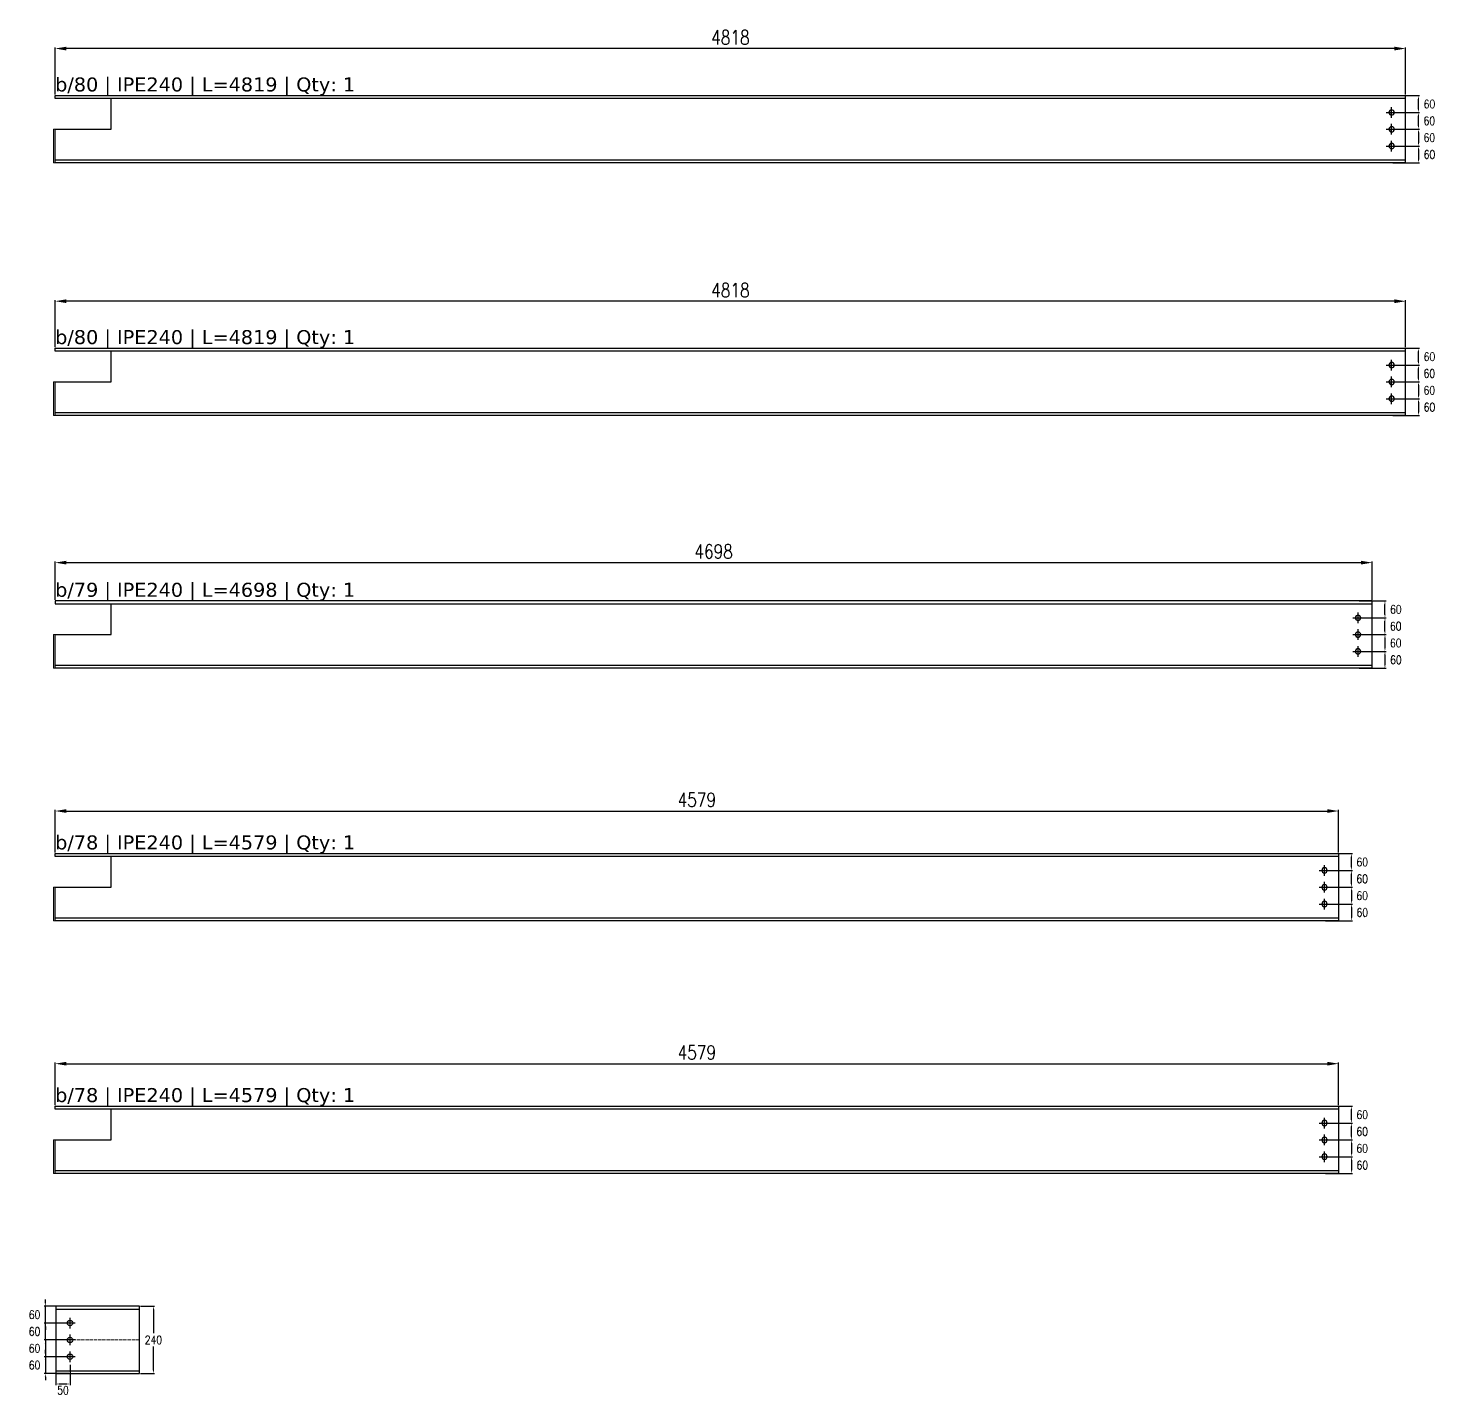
# Model space of a CAD drawing. Header units: millimetres. Extents: x -125 to 97215, y -53820 to 8573.
# Drawn here: x 12884 to 17906, y -793 to 4087 of the extents above; entities that cross this region are included whole.
import ezdxf
from ezdxf.enums import TextEntityAlignment as Align

# ---------------------------------------------------------------- set-up
doc = ezdxf.new("R2010")
doc.units = ezdxf.units.MM
doc.linetypes.add('ACAD_ISO02W100', pattern=[15, 12, -3])
doc.linetypes.add('DASHDOT', pattern=[25.4, 12.7, -6.35, 0, -6.35])
for name, color, linetype in [('COTAS', 8, 'Continuous'), ('EJE', 1, 'DASHDOT'), ('EJE PERNOS', 1, 'DASHDOT'), ('IPE240', 2, 'Continuous'), ('PERNOS', 3, 'Continuous'), ('TXT_GEN', 3, 'Continuous')]:
    doc.layers.add(name, color=color, linetype=linetype)
doc.layers.add('P-PLATINA', color=6, linetype='Continuous', lineweight=15)
doc.styles.add('CNI_COTAS', font='romans.shx', dxfattribs={"width": 0.8})
doc.styles.add('VERDNA', font='verdana.ttf', dxfattribs={"width": 0.8})
doc.dimstyles.new('1.3', dxfattribs={"dimscale": 0, "dimtxt": 30, "dimasz": 12, "dimexe": 4, "dimexo": 4, "dimgap": 9, "dimtad": 1, "dimdec": 0, "dimzin": 4, "dimdsep": 46, "dimtxsty": 'CNI_COTAS', "dimcen": 0, "dimclrd": 256, "dimclrt": 3, "dimadec": 0, "dimazin": 0, "dimtfac": 1, "dimtdec": 0, "dimtmove": 2, "dimatfit": 0, "dimfxl": 0.05, "dimtolj": 1, "dimtzin": 0, "dimarcsym": 0})
doc.dimstyles.new('1.4', dxfattribs={"dimscale": 0, "dimtxt": 50, "dimasz": 40, "dimexe": 4, "dimexo": 4, "dimgap": 15, "dimtad": 1, "dimdec": 0, "dimzin": 4, "dimdsep": 46, "dimtxsty": 'CNI_COTAS', "dimcen": -0.09, "dimclrd": 256, "dimclrt": 3, "dimadec": 0, "dimazin": 0, "dimtfac": 1, "dimtdec": 0, "dimtmove": 2, "dimatfit": 0, "dimfxl": 0.05, "dimtolj": 1, "dimtzin": 0, "dimarcsym": 0})

# ---------------------------------------------------------------- blocks, each defined once
blk = doc.blocks.new('*D2')
at = {"layer": 'COTAS', "color": 0, "lineweight": -2, "transparency": 16777216}
for p, q in [((12980.1, 244), (12980.1, 396)), ((17558.7, 244), (17558.7, 396))]:
    blk.add_line(p, q, dxfattribs=at)
at = {"layer": 'COTAS', "lineweight": -2, "transparency": 16777216}
blk.add_line((13020.1, 392), (17518.7, 392), dxfattribs=at)
at = {"layer": 'COTAS', "transparency": 16777216}
for points in [[(13020.1, 398.7), (13020.1, 385.3), (12980.1, 392)], [(17518.7, 398.7), (17518.7, 385.3), (17558.7, 392)]]:
    blk.add_solid(points, dxfattribs=at)
at = {"layer": 'Defpoints', "color": 0, "transparency": 16777216}
for p in [(17558.7, 392), (12980.1, 240), (17558.7, 240)]:
    blk.add_point(p, dxfattribs=at)
at = {"layer": 'COTAS', "color": 3, "transparency": 16777216, "insert": (15269.4, 432), "char_height": 50, "attachment_point": 5, "style": 'CNI_COTAS'}
blk.add_mtext('\\A1;4579', dxfattribs=at)
blk = doc.blocks.new('*D3')
at = {"layer": 'COTAS', "color": 0, "lineweight": -2, "transparency": 16777216}
for p, q in [((12980.1, 2948.7), (12980.1, 3116.7)), ((17798.3, 2948.7), (17798.3, 3116.7))]:
    blk.add_line(p, q, dxfattribs=at)
at = {"layer": 'COTAS', "lineweight": -2, "transparency": 16777216}
blk.add_line((17758.3, 3112.7), (13020.1, 3112.7), dxfattribs=at)
at = {"layer": 'COTAS', "transparency": 16777216}
for points in [[(13020.1, 3119.4), (13020.1, 3106.1), (12980.1, 3112.7)], [(17758.3, 3119.4), (17758.3, 3106.1), (17798.3, 3112.7)]]:
    blk.add_solid(points, dxfattribs=at)
at = {"layer": 'Defpoints', "color": 0, "transparency": 16777216}
for p in [(12980.1, 3112.7), (12980.1, 2944.7), (17798.3, 2944.7)]:
    blk.add_point(p, dxfattribs=at)
at = {"layer": 'COTAS', "color": 3, "transparency": 16777216, "insert": (15389.2, 3152.7), "char_height": 50, "attachment_point": 5, "style": 'CNI_COTAS'}
blk.add_mtext('\\A1;4818', dxfattribs=at)
blk = doc.blocks.new('D19')
at = {"layer": 'EJE PERNOS', "linetype": 'Continuous'}
for p, q in [((19, 0), (-19, 0)), ((0, -19), (0, 19))]:
    blk.add_line(p, q, dxfattribs=at)
at = {"layer": 'PERNOS'}
blk.add_circle((0, 0), 9.5, dxfattribs=at)
blk = doc.blocks.new('*D23')
at = {"layer": 'COTAS', "color": 0, "lineweight": -2, "transparency": 16777216}
for p, q in [((17512.7, 180), (17608.7, 180)), ((17512.7, 120), (17608.7, 120))]:
    blk.add_line(p, q, dxfattribs=at)
at = {"layer": 'COTAS', "lineweight": -2, "transparency": 16777216}
blk.add_line((17604.7, 132), (17604.7, 168), dxfattribs=at)
at = {"layer": 'COTAS', "transparency": 16777216}
for points in [[(17602.7, 168), (17606.7, 168), (17604.7, 180)], [(17602.7, 132), (17606.7, 132), (17604.7, 120)]]:
    blk.add_solid(points, dxfattribs=at)
at = {"layer": 'Defpoints', "color": 0, "transparency": 16777216}
for p in [(17508.7, 180), (17604.7, 180), (17508.7, 120)]:
    blk.add_point(p, dxfattribs=at)
at = {"layer": 'COTAS', "color": 3, "transparency": 16777216, "insert": (17643.2, 150), "char_height": 30, "attachment_point": 5, "rotation": 0.2, "style": 'CNI_COTAS'}
blk.add_mtext('\\A1;60', dxfattribs=at)
blk = doc.blocks.new('*D24')
at = {"layer": 'COTAS', "color": 0, "lineweight": -2, "transparency": 16777216}
for p, q in [((17512.7, 120), (17608.7, 120)), ((17512.7, 60), (17608.7, 60))]:
    blk.add_line(p, q, dxfattribs=at)
at = {"layer": 'COTAS', "lineweight": -2, "transparency": 16777216}
blk.add_line((17604.7, 108), (17604.7, 72), dxfattribs=at)
at = {"layer": 'COTAS', "transparency": 16777216}
for points in [[(17602.7, 108), (17606.7, 108), (17604.7, 120)], [(17602.7, 72), (17606.7, 72), (17604.7, 60)]]:
    blk.add_solid(points, dxfattribs=at)
at = {"layer": 'Defpoints', "color": 0, "transparency": 16777216}
for p in [(17508.7, 120), (17508.7, 60), (17604.7, 60)]:
    blk.add_point(p, dxfattribs=at)
at = {"layer": 'COTAS', "color": 3, "transparency": 16777216, "insert": (17643.2, 90), "char_height": 30, "attachment_point": 5, "rotation": 0.2, "style": 'CNI_COTAS'}
blk.add_mtext('\\A1;60', dxfattribs=at)
blk = doc.blocks.new('*D25')
at = {"layer": 'COTAS', "color": 0, "lineweight": -2, "transparency": 16777216}
for p, q in [((17512.7, 240), (17608.7, 240)), ((17512.7, 180), (17608.7, 180))]:
    blk.add_line(p, q, dxfattribs=at)
at = {"layer": 'COTAS', "lineweight": -2, "transparency": 16777216}
blk.add_line((17604.7, 192), (17604.7, 228), dxfattribs=at)
at = {"layer": 'COTAS', "transparency": 16777216}
for points in [[(17602.7, 228), (17606.7, 228), (17604.7, 240)], [(17602.7, 192), (17606.7, 192), (17604.7, 180)]]:
    blk.add_solid(points, dxfattribs=at)
at = {"layer": 'Defpoints', "color": 0, "transparency": 16777216}
for p in [(17508.7, 240), (17604.7, 240), (17508.7, 180)]:
    blk.add_point(p, dxfattribs=at)
at = {"layer": 'COTAS', "color": 3, "transparency": 16777216, "insert": (17643.5, 210), "char_height": 30, "attachment_point": 5, "rotation": 0.2, "style": 'CNI_COTAS'}
blk.add_mtext('\\A1;60', dxfattribs=at)
blk = doc.blocks.new('*D26')
at = {"layer": 'COTAS', "color": 0, "lineweight": -2, "transparency": 16777216}
for p, q in [((17512.7, 60), (17608.7, 60)), ((17512.7, 0), (17608.7, 0))]:
    blk.add_line(p, q, dxfattribs=at)
at = {"layer": 'COTAS', "lineweight": -2, "transparency": 16777216}
blk.add_line((17604.7, 48), (17604.7, 12), dxfattribs=at)
at = {"layer": 'COTAS', "transparency": 16777216}
for points in [[(17602.7, 48), (17606.7, 48), (17604.7, 60)], [(17602.7, 12), (17606.7, 12), (17604.7, 0)]]:
    blk.add_solid(points, dxfattribs=at)
at = {"layer": 'Defpoints', "color": 0, "transparency": 16777216}
for p in [(17508.7, 60), (17508.7, 0), (17604.7, 0)]:
    blk.add_point(p, dxfattribs=at)
at = {"layer": 'COTAS', "color": 3, "transparency": 16777216, "insert": (17643.7, 30), "char_height": 30, "attachment_point": 5, "rotation": 0.2, "style": 'CNI_COTAS'}
blk.add_mtext('\\A1;60', dxfattribs=at)
blk = doc.blocks.new('*D27')
at = {"layer": 'COTAS', "color": 0, "lineweight": -2, "transparency": 16777216}
for p, q in [((12980.1, 2047.1), (12980.1, 2183.9)), ((17678.5, 2047.1), (17678.5, 2183.9))]:
    blk.add_line(p, q, dxfattribs=at)
at = {"layer": 'COTAS', "lineweight": -2, "transparency": 16777216}
blk.add_line((13020.1, 2179.9), (17638.5, 2179.9), dxfattribs=at)
at = {"layer": 'COTAS', "transparency": 16777216}
for points in [[(13020.1, 2186.6), (13020.1, 2173.2), (12980.1, 2179.9)], [(17638.5, 2186.6), (17638.5, 2173.2), (17678.5, 2179.9)]]:
    blk.add_solid(points, dxfattribs=at)
at = {"layer": 'Defpoints', "color": 0, "transparency": 16777216}
for p in [(17678.5, 2179.9), (12980.1, 2043.1), (17678.5, 2043.1)]:
    blk.add_point(p, dxfattribs=at)
at = {"layer": 'COTAS', "color": 3, "transparency": 16777216, "insert": (15329.3, 2219.9), "char_height": 50, "attachment_point": 5, "style": 'CNI_COTAS'}
blk.add_mtext('\\A1;4698', dxfattribs=at)
blk = doc.blocks.new('*D29')
at = {"layer": 'COTAS', "color": 0, "lineweight": -2, "transparency": 16777216}
for p, q in [((17632.5, 1983.1), (17728.5, 1983.1)), ((17632.5, 1923.1), (17728.5, 1923.1))]:
    blk.add_line(p, q, dxfattribs=at)
at = {"layer": 'COTAS', "lineweight": -2, "transparency": 16777216}
blk.add_line((17724.5, 1935.1), (17724.5, 1971.1), dxfattribs=at)
at = {"layer": 'COTAS', "transparency": 16777216}
for points in [[(17722.5, 1971.1), (17726.5, 1971.1), (17724.5, 1983.1)], [(17722.5, 1935.1), (17726.5, 1935.1), (17724.5, 1923.1)]]:
    blk.add_solid(points, dxfattribs=at)
at = {"layer": 'Defpoints', "color": 0, "transparency": 16777216}
for p in [(17628.5, 1983.1), (17724.5, 1983.1), (17628.5, 1923.1)]:
    blk.add_point(p, dxfattribs=at)
at = {"layer": 'COTAS', "color": 3, "transparency": 16777216, "insert": (17763, 1953.1), "char_height": 30, "attachment_point": 5, "rotation": 0.2, "style": 'CNI_COTAS'}
blk.add_mtext('\\A1;60', dxfattribs=at)
blk = doc.blocks.new('*D30')
at = {"layer": 'COTAS', "color": 0, "lineweight": -2, "transparency": 16777216}
for p, q in [((17632.5, 1923.1), (17728.5, 1923.1)), ((17632.5, 1863.1), (17728.5, 1863.1))]:
    blk.add_line(p, q, dxfattribs=at)
at = {"layer": 'COTAS', "lineweight": -2, "transparency": 16777216}
blk.add_line((17724.5, 1911.1), (17724.5, 1875.1), dxfattribs=at)
at = {"layer": 'COTAS', "transparency": 16777216}
for points in [[(17722.5, 1911.1), (17726.5, 1911.1), (17724.5, 1923.1)], [(17722.5, 1875.1), (17726.5, 1875.1), (17724.5, 1863.1)]]:
    blk.add_solid(points, dxfattribs=at)
at = {"layer": 'Defpoints', "color": 0, "transparency": 16777216}
for p in [(17628.5, 1923.1), (17628.5, 1863.1), (17724.5, 1863.1)]:
    blk.add_point(p, dxfattribs=at)
at = {"layer": 'COTAS', "color": 3, "transparency": 16777216, "insert": (17763, 1893.1), "char_height": 30, "attachment_point": 5, "rotation": 0.2, "style": 'CNI_COTAS'}
blk.add_mtext('\\A1;60', dxfattribs=at)
blk = doc.blocks.new('*D28')
at = {"layer": 'COTAS', "color": 0, "lineweight": -2, "transparency": 16777216}
for p, q in [((17632.5, 2043.1), (17728.5, 2043.1)), ((17632.5, 1983.1), (17728.5, 1983.1))]:
    blk.add_line(p, q, dxfattribs=at)
at = {"layer": 'COTAS', "lineweight": -2, "transparency": 16777216}
blk.add_line((17724.5, 1995.1), (17724.5, 2031.1), dxfattribs=at)
at = {"layer": 'COTAS', "transparency": 16777216}
for points in [[(17722.5, 2031.1), (17726.5, 2031.1), (17724.5, 2043.1)], [(17722.5, 1995.1), (17726.5, 1995.1), (17724.5, 1983.1)]]:
    blk.add_solid(points, dxfattribs=at)
at = {"layer": 'Defpoints', "color": 0, "transparency": 16777216}
for p in [(17628.5, 2043.1), (17724.5, 2043.1), (17628.5, 1983.1)]:
    blk.add_point(p, dxfattribs=at)
at = {"layer": 'COTAS', "color": 3, "transparency": 16777216, "insert": (17763.3, 2013.1), "char_height": 30, "attachment_point": 5, "rotation": 0.2, "style": 'CNI_COTAS'}
blk.add_mtext('\\A1;60', dxfattribs=at)
blk = doc.blocks.new('*D31')
at = {"layer": 'COTAS', "color": 0, "lineweight": -2, "transparency": 16777216}
for p, q in [((17632.5, 1863.1), (17728.5, 1863.1)), ((17632.5, 1803.1), (17728.5, 1803.1))]:
    blk.add_line(p, q, dxfattribs=at)
at = {"layer": 'COTAS', "lineweight": -2, "transparency": 16777216}
blk.add_line((17724.5, 1851.1), (17724.5, 1815.1), dxfattribs=at)
at = {"layer": 'COTAS', "transparency": 16777216}
for points in [[(17722.5, 1851.1), (17726.5, 1851.1), (17724.5, 1863.1)], [(17722.5, 1815.1), (17726.5, 1815.1), (17724.5, 1803.1)]]:
    blk.add_solid(points, dxfattribs=at)
at = {"layer": 'Defpoints', "color": 0, "transparency": 16777216}
for p in [(17628.5, 1863.1), (17628.5, 1803.1), (17724.5, 1803.1)]:
    blk.add_point(p, dxfattribs=at)
at = {"layer": 'COTAS', "color": 3, "transparency": 16777216, "insert": (17763.5, 1833.1), "char_height": 30, "attachment_point": 5, "rotation": 0.2, "style": 'CNI_COTAS'}
blk.add_mtext('\\A1;60', dxfattribs=at)
blk = doc.blocks.new('*D33')
at = {"layer": 'COTAS', "color": 0, "lineweight": -2, "transparency": 16777216}
for p, q in [((17752.3, 2884.7), (17848.3, 2884.7)), ((17752.3, 2824.7), (17848.3, 2824.7))]:
    blk.add_line(p, q, dxfattribs=at)
at = {"layer": 'COTAS', "lineweight": -2, "transparency": 16777216}
blk.add_line((17844.3, 2836.7), (17844.3, 2872.7), dxfattribs=at)
at = {"layer": 'COTAS', "transparency": 16777216}
for points in [[(17842.3, 2872.7), (17846.3, 2872.7), (17844.3, 2884.7)], [(17842.3, 2836.7), (17846.3, 2836.7), (17844.3, 2824.7)]]:
    blk.add_solid(points, dxfattribs=at)
at = {"layer": 'Defpoints', "color": 0, "transparency": 16777216}
for p in [(17748.3, 2884.7), (17844.3, 2884.7), (17748.3, 2824.7)]:
    blk.add_point(p, dxfattribs=at)
at = {"layer": 'COTAS', "color": 3, "transparency": 16777216, "insert": (17882.8, 2854.7), "char_height": 30, "attachment_point": 5, "rotation": 0.2, "style": 'CNI_COTAS'}
blk.add_mtext('\\A1;60', dxfattribs=at)
blk = doc.blocks.new('*D34')
at = {"layer": 'COTAS', "color": 0, "lineweight": -2, "transparency": 16777216}
for p, q in [((17752.3, 2824.7), (17848.3, 2824.7)), ((17752.3, 2764.7), (17848.3, 2764.7))]:
    blk.add_line(p, q, dxfattribs=at)
at = {"layer": 'COTAS', "lineweight": -2, "transparency": 16777216}
blk.add_line((17844.3, 2812.7), (17844.3, 2776.7), dxfattribs=at)
at = {"layer": 'COTAS', "transparency": 16777216}
for points in [[(17842.3, 2812.7), (17846.3, 2812.7), (17844.3, 2824.7)], [(17842.3, 2776.7), (17846.3, 2776.7), (17844.3, 2764.7)]]:
    blk.add_solid(points, dxfattribs=at)
at = {"layer": 'Defpoints', "color": 0, "transparency": 16777216}
for p in [(17748.3, 2824.7), (17748.3, 2764.7), (17844.3, 2764.7)]:
    blk.add_point(p, dxfattribs=at)
at = {"layer": 'COTAS', "color": 3, "transparency": 16777216, "insert": (17882.8, 2794.7), "char_height": 30, "attachment_point": 5, "rotation": 0.2, "style": 'CNI_COTAS'}
blk.add_mtext('\\A1;60', dxfattribs=at)
blk = doc.blocks.new('*D32')
at = {"layer": 'COTAS', "color": 0, "lineweight": -2, "transparency": 16777216}
for p, q in [((17752.3, 2944.7), (17848.3, 2944.7)), ((17752.3, 2884.7), (17848.3, 2884.7))]:
    blk.add_line(p, q, dxfattribs=at)
at = {"layer": 'COTAS', "lineweight": -2, "transparency": 16777216}
blk.add_line((17844.3, 2896.7), (17844.3, 2932.7), dxfattribs=at)
at = {"layer": 'COTAS', "transparency": 16777216}
for points in [[(17842.3, 2932.7), (17846.3, 2932.7), (17844.3, 2944.7)], [(17842.3, 2896.7), (17846.3, 2896.7), (17844.3, 2884.7)]]:
    blk.add_solid(points, dxfattribs=at)
at = {"layer": 'Defpoints', "color": 0, "transparency": 16777216}
for p in [(17748.3, 2944.7), (17844.3, 2944.7), (17748.3, 2884.7)]:
    blk.add_point(p, dxfattribs=at)
at = {"layer": 'COTAS', "color": 3, "transparency": 16777216, "insert": (17883.2, 2914.7), "char_height": 30, "attachment_point": 5, "rotation": 0.2, "style": 'CNI_COTAS'}
blk.add_mtext('\\A1;60', dxfattribs=at)
blk = doc.blocks.new('*D35')
at = {"layer": 'COTAS', "color": 0, "lineweight": -2, "transparency": 16777216}
for p, q in [((17752.3, 2764.7), (17848.3, 2764.7)), ((17752.3, 2704.7), (17848.3, 2704.7))]:
    blk.add_line(p, q, dxfattribs=at)
at = {"layer": 'COTAS', "lineweight": -2, "transparency": 16777216}
blk.add_line((17844.3, 2752.7), (17844.3, 2716.7), dxfattribs=at)
at = {"layer": 'COTAS', "transparency": 16777216}
for points in [[(17842.3, 2752.7), (17846.3, 2752.7), (17844.3, 2764.7)], [(17842.3, 2716.7), (17846.3, 2716.7), (17844.3, 2704.7)]]:
    blk.add_solid(points, dxfattribs=at)
at = {"layer": 'Defpoints', "color": 0, "transparency": 16777216}
for p in [(17748.3, 2764.7), (17748.3, 2704.7), (17844.3, 2704.7)]:
    blk.add_point(p, dxfattribs=at)
at = {"layer": 'COTAS', "color": 3, "transparency": 16777216, "insert": (17883.3, 2734.7), "char_height": 30, "attachment_point": 5, "rotation": 0.2, "style": 'CNI_COTAS'}
blk.add_mtext('\\A1;60', dxfattribs=at)
blk = doc.blocks.new('*D52')
at = {"layer": 'COTAS', "color": 0, "lineweight": -2, "transparency": 16777216}
for p, q in [((13285, -473.6), (13334.7, -473.6)), ((13285, -713.6), (13334.7, -713.6))]:
    blk.add_line(p, q, dxfattribs=at)
at = {"layer": 'COTAS', "lineweight": -2, "transparency": 16777216}
for p, q in [((13330.7, -485.6), (13330.7, -569.6)), ((13330.7, -701.6), (13330.7, -617.6))]:
    blk.add_line(p, q, dxfattribs=at)
at = {"layer": 'COTAS', "transparency": 16777216}
for points in [[(13328.7, -485.6), (13332.7, -485.6), (13330.7, -473.6)], [(13328.7, -701.6), (13332.7, -701.6), (13330.7, -713.6)]]:
    blk.add_solid(points, dxfattribs=at)
at = {"layer": 'Defpoints', "color": 0, "transparency": 16777216}
for p in [(13281, -473.6), (13281, -713.6), (13330.7, -713.6)]:
    blk.add_point(p, dxfattribs=at)
at = {"layer": 'COTAS', "color": 3, "transparency": 16777216, "insert": (13330.7, -593.6), "char_height": 30, "attachment_point": 5, "rotation": 0.2, "style": 'CNI_COTAS'}
blk.add_mtext('\\A1;240', dxfattribs=at)
blk = doc.blocks.new('*D51')
at = {"layer": 'COTAS', "color": 0, "lineweight": -2, "transparency": 16777216}
for p, q in [((12983.1, -657.6), (12983.1, -754.9)), ((13033.1, -682.1), (13033.1, -754.9))]:
    blk.add_line(p, q, dxfattribs=at)
at = {"layer": 'COTAS', "lineweight": -2, "transparency": 16777216}
blk.add_line((12995.1, -750.9), (13021.1, -750.9), dxfattribs=at)
at = {"layer": 'COTAS', "transparency": 16777216}
for points in [[(12995.1, -748.9), (12995.1, -752.9), (12983.1, -750.9)], [(13021.1, -748.9), (13021.1, -752.9), (13033.1, -750.9)]]:
    blk.add_solid(points, dxfattribs=at)
at = {"layer": 'Defpoints', "color": 0, "transparency": 16777216}
for p in [(12983.1, -653.6), (13033.1, -678.1), (13033.1, -750.9)]:
    blk.add_point(p, dxfattribs=at)
at = {"layer": 'COTAS', "color": 3, "transparency": 16777216, "insert": (13008.1, -773.4), "char_height": 30, "attachment_point": 5, "rotation": 0.2, "style": 'CNI_COTAS'}
blk.add_mtext('\\A1;50', dxfattribs=at)
blk = doc.blocks.new('*D53')
at = {"layer": 'COTAS', "color": 0, "lineweight": -2, "transparency": 16777216}
for p, q in [((13029.1, -593.6), (12941.1, -593.6)), ((13029.1, -653.6), (12941.1, -653.6))]:
    blk.add_line(p, q, dxfattribs=at)
at = {"layer": 'COTAS', "lineweight": -2, "transparency": 16777216}
for p, q in [((12945.1, -581.6), (12945.1, -569.6)), ((12945.1, -593.6), (12945.1, -653.6)), ((12945.1, -665.6), (12945.1, -677.6))]:
    blk.add_line(p, q, dxfattribs=at)
at = {"layer": 'COTAS', "transparency": 16777216}
for points in [[(12943.1, -581.6), (12947.1, -581.6), (12945.1, -593.6)], [(12943.1, -665.6), (12947.1, -665.6), (12945.1, -653.6)]]:
    blk.add_solid(points, dxfattribs=at)
at = {"layer": 'Defpoints', "color": 0, "transparency": 16777216}
for p in [(13033.1, -593.6), (12945.1, -653.6), (13033.1, -653.6)]:
    blk.add_point(p, dxfattribs=at)
at = {"layer": 'COTAS', "color": 3, "transparency": 16777216, "insert": (12906.6, -623.6), "char_height": 30, "attachment_point": 5, "rotation": 0.2, "style": 'CNI_COTAS'}
blk.add_mtext('\\A1;60', dxfattribs=at)
blk = doc.blocks.new('*D54')
at = {"layer": 'COTAS', "color": 0, "lineweight": -2, "transparency": 16777216}
for p, q in [((13029.1, -533.6), (12941.1, -533.6)), ((13029.1, -593.6), (12941.1, -593.6))]:
    blk.add_line(p, q, dxfattribs=at)
at = {"layer": 'COTAS', "lineweight": -2, "transparency": 16777216}
for p, q in [((12945.1, -521.6), (12945.1, -509.6)), ((12945.1, -593.6), (12945.1, -533.6)), ((12945.1, -605.6), (12945.1, -617.6))]:
    blk.add_line(p, q, dxfattribs=at)
at = {"layer": 'COTAS', "transparency": 16777216}
for points in [[(12943.1, -521.6), (12947.1, -521.6), (12945.1, -533.6)], [(12943.1, -605.6), (12947.1, -605.6), (12945.1, -593.6)]]:
    blk.add_solid(points, dxfattribs=at)
at = {"layer": 'Defpoints', "color": 0, "transparency": 16777216}
for p in [(12945.1, -533.6), (13033.1, -533.6), (13033.1, -593.6)]:
    blk.add_point(p, dxfattribs=at)
at = {"layer": 'COTAS', "color": 3, "transparency": 16777216, "insert": (12906.6, -563.6), "char_height": 30, "attachment_point": 5, "rotation": 0.2, "style": 'CNI_COTAS'}
blk.add_mtext('\\A1;60', dxfattribs=at)
blk = doc.blocks.new('*D55')
at = {"layer": 'COTAS', "lineweight": -2, "transparency": 16777216}
for p, q in [((12945.1, -461.6), (12945.1, -449.6)), ((12945.1, -533.6), (12945.1, -473.6)), ((12945.1, -545.6), (12945.1, -557.6))]:
    blk.add_line(p, q, dxfattribs=at)
at = {"layer": 'COTAS', "color": 0, "lineweight": -2, "transparency": 16777216}
for p, q in [((13029.1, -473.6), (12941.1, -473.6)), ((13029.1, -533.6), (12941.1, -533.6))]:
    blk.add_line(p, q, dxfattribs=at)
at = {"layer": 'COTAS', "transparency": 16777216}
for points in [[(12943.1, -461.6), (12947.1, -461.6), (12945.1, -473.6)], [(12943.1, -545.6), (12947.1, -545.6), (12945.1, -533.6)]]:
    blk.add_solid(points, dxfattribs=at)
at = {"layer": 'Defpoints', "color": 0, "transparency": 16777216}
for p in [(12945.1, -473.6), (13033.1, -473.6), (13033.1, -533.6)]:
    blk.add_point(p, dxfattribs=at)
at = {"layer": 'COTAS', "color": 3, "transparency": 16777216, "insert": (12906.6, -503.6), "char_height": 30, "attachment_point": 5, "rotation": 0.2, "style": 'CNI_COTAS'}
blk.add_mtext('\\A1;60', dxfattribs=at)
blk = doc.blocks.new('*D56')
at = {"layer": 'COTAS', "lineweight": -2, "transparency": 16777216}
for p, q in [((12945.1, -641.6), (12945.1, -629.6)), ((12945.1, -653.6), (12945.1, -713.6)), ((12945.1, -725.6), (12945.1, -737.6))]:
    blk.add_line(p, q, dxfattribs=at)
at = {"layer": 'COTAS', "color": 0, "lineweight": -2, "transparency": 16777216}
for p, q in [((13029.1, -653.6), (12941.1, -653.6)), ((13029.1, -713.6), (12941.1, -713.6))]:
    blk.add_line(p, q, dxfattribs=at)
at = {"layer": 'COTAS', "transparency": 16777216}
for points in [[(12943.1, -641.6), (12947.1, -641.6), (12945.1, -653.6)], [(12943.1, -725.6), (12947.1, -725.6), (12945.1, -713.6)]]:
    blk.add_solid(points, dxfattribs=at)
at = {"layer": 'Defpoints', "color": 0, "transparency": 16777216}
for p in [(13033.1, -653.6), (12945.1, -713.6), (13033.1, -713.6)]:
    blk.add_point(p, dxfattribs=at)
at = {"layer": 'COTAS', "color": 3, "transparency": 16777216, "insert": (12906.6, -683.6), "char_height": 30, "attachment_point": 5, "rotation": 0.2, "style": 'CNI_COTAS'}
blk.add_mtext('\\A1;60', dxfattribs=at)
blk = doc.blocks.new('*D111')
at = {"layer": 'COTAS', "color": 0, "lineweight": -2, "transparency": 16777216}
for p, q in [((12980.1, 1145.6), (12980.1, 1297.5)), ((17558.7, 1145.6), (17558.7, 1297.5))]:
    blk.add_line(p, q, dxfattribs=at)
at = {"layer": 'COTAS', "lineweight": -2, "transparency": 16777216}
blk.add_line((13020.1, 1293.5), (17518.7, 1293.5), dxfattribs=at)
at = {"layer": 'COTAS', "transparency": 16777216}
for points in [[(13020.1, 1300.2), (13020.1, 1286.9), (12980.1, 1293.5)], [(17518.7, 1300.2), (17518.7, 1286.9), (17558.7, 1293.5)]]:
    blk.add_solid(points, dxfattribs=at)
at = {"layer": 'Defpoints', "color": 0, "transparency": 16777216}
for p in [(17558.7, 1293.5), (12980.1, 1141.6), (17558.7, 1141.6)]:
    blk.add_point(p, dxfattribs=at)
at = {"layer": 'COTAS', "color": 3, "transparency": 16777216, "insert": (15269.4, 1333.5), "char_height": 50, "attachment_point": 5, "style": 'CNI_COTAS'}
blk.add_mtext('\\A1;4579', dxfattribs=at)
blk = doc.blocks.new('*D113')
at = {"layer": 'COTAS', "color": 0, "lineweight": -2, "transparency": 16777216}
for p, q in [((17512.7, 1081.6), (17608.7, 1081.6)), ((17512.7, 1021.6), (17608.7, 1021.6))]:
    blk.add_line(p, q, dxfattribs=at)
at = {"layer": 'COTAS', "lineweight": -2, "transparency": 16777216}
blk.add_line((17604.7, 1033.6), (17604.7, 1069.6), dxfattribs=at)
at = {"layer": 'COTAS', "transparency": 16777216}
for points in [[(17602.7, 1069.6), (17606.7, 1069.6), (17604.7, 1081.6)], [(17602.7, 1033.6), (17606.7, 1033.6), (17604.7, 1021.6)]]:
    blk.add_solid(points, dxfattribs=at)
at = {"layer": 'Defpoints', "color": 0, "transparency": 16777216}
for p in [(17508.7, 1081.6), (17604.7, 1081.6), (17508.7, 1021.6)]:
    blk.add_point(p, dxfattribs=at)
at = {"layer": 'COTAS', "color": 3, "transparency": 16777216, "insert": (17643.2, 1051.6), "char_height": 30, "attachment_point": 5, "rotation": 0.2, "style": 'CNI_COTAS'}
blk.add_mtext('\\A1;60', dxfattribs=at)
blk = doc.blocks.new('*D114')
at = {"layer": 'COTAS', "color": 0, "lineweight": -2, "transparency": 16777216}
for p, q in [((17512.7, 1021.6), (17608.7, 1021.6)), ((17512.7, 961.6), (17608.7, 961.6))]:
    blk.add_line(p, q, dxfattribs=at)
at = {"layer": 'COTAS', "lineweight": -2, "transparency": 16777216}
blk.add_line((17604.7, 1009.6), (17604.7, 973.6), dxfattribs=at)
at = {"layer": 'COTAS', "transparency": 16777216}
for points in [[(17602.7, 1009.6), (17606.7, 1009.6), (17604.7, 1021.6)], [(17602.7, 973.6), (17606.7, 973.6), (17604.7, 961.6)]]:
    blk.add_solid(points, dxfattribs=at)
at = {"layer": 'Defpoints', "color": 0, "transparency": 16777216}
for p in [(17508.7, 1021.6), (17508.7, 961.6), (17604.7, 961.6)]:
    blk.add_point(p, dxfattribs=at)
at = {"layer": 'COTAS', "color": 3, "transparency": 16777216, "insert": (17643.2, 991.6), "char_height": 30, "attachment_point": 5, "rotation": 0.2, "style": 'CNI_COTAS'}
blk.add_mtext('\\A1;60', dxfattribs=at)
blk = doc.blocks.new('*D112')
at = {"layer": 'COTAS', "color": 0, "lineweight": -2, "transparency": 16777216}
for p, q in [((17512.7, 1141.6), (17608.7, 1141.6)), ((17512.7, 1081.6), (17608.7, 1081.6))]:
    blk.add_line(p, q, dxfattribs=at)
at = {"layer": 'COTAS', "lineweight": -2, "transparency": 16777216}
blk.add_line((17604.7, 1093.6), (17604.7, 1129.6), dxfattribs=at)
at = {"layer": 'COTAS', "transparency": 16777216}
for points in [[(17602.7, 1129.6), (17606.7, 1129.6), (17604.7, 1141.6)], [(17602.7, 1093.6), (17606.7, 1093.6), (17604.7, 1081.6)]]:
    blk.add_solid(points, dxfattribs=at)
at = {"layer": 'Defpoints', "color": 0, "transparency": 16777216}
for p in [(17508.7, 1141.6), (17604.7, 1141.6), (17508.7, 1081.6)]:
    blk.add_point(p, dxfattribs=at)
at = {"layer": 'COTAS', "color": 3, "transparency": 16777216, "insert": (17643.5, 1111.6), "char_height": 30, "attachment_point": 5, "rotation": 0.2, "style": 'CNI_COTAS'}
blk.add_mtext('\\A1;60', dxfattribs=at)
blk = doc.blocks.new('*D115')
at = {"layer": 'COTAS', "color": 0, "lineweight": -2, "transparency": 16777216}
for p, q in [((17512.7, 961.6), (17608.7, 961.6)), ((17512.7, 901.6), (17608.7, 901.6))]:
    blk.add_line(p, q, dxfattribs=at)
at = {"layer": 'COTAS', "lineweight": -2, "transparency": 16777216}
blk.add_line((17604.7, 949.6), (17604.7, 913.6), dxfattribs=at)
at = {"layer": 'COTAS', "transparency": 16777216}
for points in [[(17602.7, 949.6), (17606.7, 949.6), (17604.7, 961.6)], [(17602.7, 913.6), (17606.7, 913.6), (17604.7, 901.6)]]:
    blk.add_solid(points, dxfattribs=at)
at = {"layer": 'Defpoints', "color": 0, "transparency": 16777216}
for p in [(17508.7, 961.6), (17508.7, 901.6), (17604.7, 901.6)]:
    blk.add_point(p, dxfattribs=at)
at = {"layer": 'COTAS', "color": 3, "transparency": 16777216, "insert": (17643.7, 931.6), "char_height": 30, "attachment_point": 5, "rotation": 0.2, "style": 'CNI_COTAS'}
blk.add_mtext('\\A1;60', dxfattribs=at)
blk = doc.blocks.new('*D116')
at = {"layer": 'COTAS', "color": 0, "lineweight": -2, "transparency": 16777216}
for p, q in [((12980.1, 3850.2), (12980.1, 4018.3)), ((17798.3, 3850.2), (17798.3, 4018.3))]:
    blk.add_line(p, q, dxfattribs=at)
at = {"layer": 'COTAS', "lineweight": -2, "transparency": 16777216}
blk.add_line((17758.3, 4014.3), (13020.1, 4014.3), dxfattribs=at)
at = {"layer": 'COTAS', "transparency": 16777216}
for points in [[(13020.1, 4020.9), (13020.1, 4007.6), (12980.1, 4014.3)], [(17758.3, 4020.9), (17758.3, 4007.6), (17798.3, 4014.3)]]:
    blk.add_solid(points, dxfattribs=at)
at = {"layer": 'Defpoints', "color": 0, "transparency": 16777216}
for p in [(12980.1, 4014.3), (12980.1, 3846.2), (17798.3, 3846.2)]:
    blk.add_point(p, dxfattribs=at)
at = {"layer": 'COTAS', "color": 3, "transparency": 16777216, "insert": (15389.2, 4054.3), "char_height": 50, "attachment_point": 5, "style": 'CNI_COTAS'}
blk.add_mtext('\\A1;4818', dxfattribs=at)
blk = doc.blocks.new('*D118')
at = {"layer": 'COTAS', "color": 0, "lineweight": -2, "transparency": 16777216}
for p, q in [((17752.3, 3786.2), (17848.3, 3786.2)), ((17752.3, 3726.2), (17848.3, 3726.2))]:
    blk.add_line(p, q, dxfattribs=at)
at = {"layer": 'COTAS', "lineweight": -2, "transparency": 16777216}
blk.add_line((17844.3, 3738.2), (17844.3, 3774.2), dxfattribs=at)
at = {"layer": 'COTAS', "transparency": 16777216}
for points in [[(17842.3, 3774.2), (17846.3, 3774.2), (17844.3, 3786.2)], [(17842.3, 3738.2), (17846.3, 3738.2), (17844.3, 3726.2)]]:
    blk.add_solid(points, dxfattribs=at)
at = {"layer": 'Defpoints', "color": 0, "transparency": 16777216}
for p in [(17748.3, 3786.2), (17844.3, 3786.2), (17748.3, 3726.2)]:
    blk.add_point(p, dxfattribs=at)
at = {"layer": 'COTAS', "color": 3, "transparency": 16777216, "insert": (17882.8, 3756.2), "char_height": 30, "attachment_point": 5, "rotation": 0.2, "style": 'CNI_COTAS'}
blk.add_mtext('\\A1;60', dxfattribs=at)
blk = doc.blocks.new('*D119')
at = {"layer": 'COTAS', "color": 0, "lineweight": -2, "transparency": 16777216}
for p, q in [((17752.3, 3726.2), (17848.3, 3726.2)), ((17752.3, 3666.2), (17848.3, 3666.2))]:
    blk.add_line(p, q, dxfattribs=at)
at = {"layer": 'COTAS', "lineweight": -2, "transparency": 16777216}
blk.add_line((17844.3, 3714.2), (17844.3, 3678.2), dxfattribs=at)
at = {"layer": 'COTAS', "transparency": 16777216}
for points in [[(17842.3, 3714.2), (17846.3, 3714.2), (17844.3, 3726.2)], [(17842.3, 3678.2), (17846.3, 3678.2), (17844.3, 3666.2)]]:
    blk.add_solid(points, dxfattribs=at)
at = {"layer": 'Defpoints', "color": 0, "transparency": 16777216}
for p in [(17748.3, 3726.2), (17748.3, 3666.2), (17844.3, 3666.2)]:
    blk.add_point(p, dxfattribs=at)
at = {"layer": 'COTAS', "color": 3, "transparency": 16777216, "insert": (17882.8, 3696.2), "char_height": 30, "attachment_point": 5, "rotation": 0.2, "style": 'CNI_COTAS'}
blk.add_mtext('\\A1;60', dxfattribs=at)
blk = doc.blocks.new('*D117')
at = {"layer": 'COTAS', "color": 0, "lineweight": -2, "transparency": 16777216}
for p, q in [((17752.3, 3846.2), (17848.3, 3846.2)), ((17752.3, 3786.2), (17848.3, 3786.2))]:
    blk.add_line(p, q, dxfattribs=at)
at = {"layer": 'COTAS', "lineweight": -2, "transparency": 16777216}
blk.add_line((17844.3, 3798.2), (17844.3, 3834.2), dxfattribs=at)
at = {"layer": 'COTAS', "transparency": 16777216}
for points in [[(17842.3, 3834.2), (17846.3, 3834.2), (17844.3, 3846.2)], [(17842.3, 3798.2), (17846.3, 3798.2), (17844.3, 3786.2)]]:
    blk.add_solid(points, dxfattribs=at)
at = {"layer": 'Defpoints', "color": 0, "transparency": 16777216}
for p in [(17748.3, 3846.2), (17844.3, 3846.2), (17748.3, 3786.2)]:
    blk.add_point(p, dxfattribs=at)
at = {"layer": 'COTAS', "color": 3, "transparency": 16777216, "insert": (17883.2, 3816.2), "char_height": 30, "attachment_point": 5, "rotation": 0.2, "style": 'CNI_COTAS'}
blk.add_mtext('\\A1;60', dxfattribs=at)
blk = doc.blocks.new('*D120')
at = {"layer": 'COTAS', "color": 0, "lineweight": -2, "transparency": 16777216}
for p, q in [((17752.3, 3666.2), (17848.3, 3666.2)), ((17752.3, 3606.2), (17848.3, 3606.2))]:
    blk.add_line(p, q, dxfattribs=at)
at = {"layer": 'COTAS', "lineweight": -2, "transparency": 16777216}
blk.add_line((17844.3, 3654.2), (17844.3, 3618.2), dxfattribs=at)
at = {"layer": 'COTAS', "transparency": 16777216}
for points in [[(17842.3, 3654.2), (17846.3, 3654.2), (17844.3, 3666.2)], [(17842.3, 3618.2), (17846.3, 3618.2), (17844.3, 3606.2)]]:
    blk.add_solid(points, dxfattribs=at)
at = {"layer": 'Defpoints', "color": 0, "transparency": 16777216}
for p in [(17748.3, 3666.2), (17748.3, 3606.2), (17844.3, 3606.2)]:
    blk.add_point(p, dxfattribs=at)
at = {"layer": 'COTAS', "color": 3, "transparency": 16777216, "insert": (17883.3, 3636.2), "char_height": 30, "attachment_point": 5, "rotation": 0.2, "style": 'CNI_COTAS'}
blk.add_mtext('\\A1;60', dxfattribs=at)

msp = doc.modelspace()

# ---------------------------------------------------------------- linework, layer by layer
at = {"layer": 'EJE', "linetype": 'ACAD_ISO02W100', "lineweight": 13}
msp.add_line((12983.1, -593.6), (13281, -593.6), dxfattribs=at)
at = {"layer": 'IPE240', "linetype": 'Continuous'}
for p, q in [((17798.3, 3606.2), (17798.3, 3846.2)), ((17798.3, 3616), (12980.1, 3616)), ((17798.3, 3606.2), (12980.1, 3606.2)), ((17798.3, 2704.7), (17798.3, 2944.7)), ((17798.3, 2714.5), (12980.1, 2714.5)), ((17798.3, 2704.7), (12980.1, 2704.7)), ((17678.5, 1803.1), (17678.5, 2043.1)), ((17678.5, 1812.9), (12980.1, 1812.9)), ((17678.5, 1803.1), (12980.1, 1803.1)), ((17558.7, 911.4), (12980.1, 911.4)), ((17558.7, 9.8), (12980.1, 9.8))]:
    msp.add_line(p, q, dxfattribs=at)
at = {"layer": 'IPE240'}
for p, q in [((12983.1, -483.4), (13281, -483.4)), ((12983.1, -703.8), (13281, -703.8))]:
    msp.add_line(p, q, dxfattribs=at)
at = {"layer": 'IPE240', "linetype": 'Continuous'}
for points in [[(17798.3, 3836.4), (12980.1, 3836.4), (12980.1, 3846.2), (17798.3, 3846.2)], [(12980.1, 3606.2), (12980.1, 3726.2), (13180.1, 3726.2), (13180.1, 3836.4)], [(17798.3, 2934.9), (12980.1, 2934.9), (12980.1, 2944.7), (17798.3, 2944.7)], [(12980.1, 2704.7), (12980.1, 2824.7), (13180.1, 2824.7), (13180.1, 2934.9)], [(17678.5, 2043.1), (12980.1, 2043.1), (12980.1, 2033.3), (17678.5, 2033.3)], [(12980.1, 1803.1), (12980.1, 1923.1), (13180.1, 1923.1), (13180.1, 2033.3)], [(17558.7, 1131.8), (12980.1, 1131.8), (12980.1, 1141.6), (17558.7, 1141.6), (17558.7, 901.6), (12980.1, 901.6)], [(12980.1, 901.6), (12980.1, 901.6), (12980.1, 1021.6), (13180.1, 1021.6), (13180.1, 1131.8)], [(17558.7, 230.2), (12980.1, 230.2), (12980.1, 240), (17558.7, 240), (17558.7, 0), (12980.1, 0)], [(12980.1, 0), (12980.1, 0), (12980.1, 120), (13180.1, 120), (13180.1, 230.2)]]:
    msp.add_lwpolyline(points, dxfattribs=at)
at = {"layer": 'IPE240'}
msp.add_lwpolyline([(12983.1, -713.6), (13281, -713.6), (13281, -473.6), (12983.1, -473.6)], close=True, dxfattribs=at)
at = {"layer": 'P-PLATINA', "color": 6}
for points in [[(12980.1, 3606.2), (12974.1, 3606.2), (12974.1, 3726.2), (12980.1, 3726.2)], [(12980.1, 2704.7), (12974.1, 2704.7), (12974.1, 2824.7), (12980.1, 2824.7)], [(12980.1, 1803.1), (12974.1, 1803.1), (12974.1, 1923.1), (12980.1, 1923.1)], [(12980.1, 901.6), (12974.1, 901.6), (12974.1, 1021.6), (12980.1, 1021.6)], [(12980.1, 0), (12974.1, 0), (12974.1, 120), (12980.1, 120)]]:
    msp.add_lwpolyline(points, close=True, dxfattribs=at)

# ---------------------------------------------------------------- block references
at = {"layer": 'IPE240'}
for p in [(13033.1, -533.6), (13033.1, -593.6), (13033.1, -653.6)]:
    msp.add_blockref('D19', p, dxfattribs=at)
at = {"layer": 'PERNOS', "xscale": -1}
for p in [(17748.3, 3786.2), (17748.3, 3726.2), (17748.3, 3666.2), (17748.3, 2884.7), (17748.3, 2824.7), (17748.3, 2764.7), (17628.5, 1983.1), (17628.5, 1923.1), (17628.5, 1863.1), (17508.7, 1081.6), (17508.7, 1021.6), (17508.7, 961.6), (17508.7, 180), (17508.7, 120), (17508.7, 60)]:
    msp.add_blockref('D19', p, dxfattribs=at)

# ---------------------------------------------------------------- texts
at = {"layer": 'TXT_GEN', "style": 'VERDNA'}
for s, p in [('b/80 | IPE240 | L=4819 | Qty: 1', (12980.1, 3846.2)), ('b/80 | IPE240 | L=4819 | Qty: 1', (12980.1, 2944.7)), ('b/79 | IPE240 | L=4698 | Qty: 1', (12980.1, 2043.1)), ('b/78 | IPE240 | L=4579 | Qty: 1', (12980.1, 1141.6)), ('b/78 | IPE240 | L=4579 | Qty: 1', (12980.1, 240))]:
    msp.add_text(s, height=50, dxfattribs=at).set_placement(p, align=Align.BOTTOM_LEFT)

# ---------------------------------------------------------------- dimensions: what is measured, and where the dimension line sits
at = {"layer": 'COTAS'}
for base, p1, p2, picture, middle in [((12980.1, 4014.3), (17798.3, 3846.2), (12980.1, 3846.2), '*D116', (15389.2, 4054.3)), ((12980.1, 3112.7), (17798.3, 2944.7), (12980.1, 2944.7), '*D3', (15389.2, 3152.7)), ((17678.5, 2179.9), (12980.1, 2043.1), (17678.5, 2043.1), '*D27', (15329.3, 2219.9)), ((17558.7, 1293.5), (12980.1, 1141.6), (17558.7, 1141.6), '*D111', (15269.4, 1333.5)), ((17558.7, 392), (12980.1, 240), (17558.7, 240), '*D2', (15269.4, 432))]:
    dim = msp.add_linear_dim(base=base, p1=p1, p2=p2, dimstyle='1.4', override={"dimscale": 1}, dxfattribs=at)
    dim.commit()
    dim.dimension.update_dxf_attribs({"geometry": picture, "text_midpoint": middle})
for base, p1, p2, picture, middle in [((17844.3, 3846.2), (17748.3, 3786.2), (17748.3, 3846.2), '*D117', (17883.2, 3816.2)), ((17844.3, 3786.2), (17748.3, 3726.2), (17748.3, 3786.2), '*D118', (17882.8, 3756.2)), ((17844.3, 3666.2), (17748.3, 3726.2), (17748.3, 3666.2), '*D119', (17882.8, 3696.2)), ((17844.3, 3606.2), (17748.3, 3666.2), (17748.3, 3606.2), '*D120', (17883.3, 3636.2)), ((17844.3, 2944.7), (17748.3, 2884.7), (17748.3, 2944.7), '*D32', (17883.2, 2914.7)), ((17844.3, 2884.7), (17748.3, 2824.7), (17748.3, 2884.7), '*D33', (17882.8, 2854.7)), ((17844.3, 2764.7), (17748.3, 2824.7), (17748.3, 2764.7), '*D34', (17882.8, 2794.7)), ((17844.3, 2704.7), (17748.3, 2764.7), (17748.3, 2704.7), '*D35', (17883.3, 2734.7)), ((17724.5, 2043.1), (17628.5, 1983.1), (17628.5, 2043.1), '*D28', (17763.3, 2013.1)), ((17724.5, 1983.1), (17628.5, 1923.1), (17628.5, 1983.1), '*D29', (17763, 1953.1)), ((17724.5, 1863.1), (17628.5, 1923.1), (17628.5, 1863.1), '*D30', (17763, 1893.1)), ((17724.5, 1803.1), (17628.5, 1863.1), (17628.5, 1803.1), '*D31', (17763.5, 1833.1)), ((17604.7, 1141.6), (17508.7, 1081.6), (17508.7, 1141.6), '*D112', (17643.5, 1111.6)), ((17604.7, 1081.6), (17508.7, 1021.6), (17508.7, 1081.6), '*D113', (17643.2, 1051.6)), ((17604.7, 961.6), (17508.7, 1021.6), (17508.7, 961.6), '*D114', (17643.2, 991.6)), ((17604.7, 901.6), (17508.7, 961.6), (17508.7, 901.6), '*D115', (17643.7, 931.6)), ((17604.7, 240), (17508.7, 180), (17508.7, 240), '*D25', (17643.5, 210)), ((17604.7, 180), (17508.7, 120), (17508.7, 180), '*D23', (17643.2, 150)), ((17604.7, 60), (17508.7, 120), (17508.7, 60), '*D24', (17643.2, 90)), ((17604.7, 0), (17508.7, 60), (17508.7, 0), '*D26', (17643.7, 30))]:
    dim = msp.add_linear_dim(base=base, p1=p1, p2=p2, angle=90, dimstyle='1.3', override={"dimscale": 1}, dxfattribs=at)
    dim.commit()
    dim.dimension.update_dxf_attribs({"geometry": picture, "text_midpoint": middle, "dimtype": 160, "text_rotation": 0.2})
for base, p1, p2, picture, middle in [((12945.1, -473.6), (13033.1, -533.6), (13033.1, -473.6), '*D55', (12906.6, -503.6)), ((13330.7, -713.6), (13281, -473.6), (13281, -713.6), '*D52', (13330.7, -593.6)), ((12945.1, -533.6), (13033.1, -593.6), (13033.1, -533.6), '*D54', (12906.6, -563.6)), ((12945.1, -653.6), (13033.1, -593.6), (13033.1, -653.6), '*D53', (12906.6, -623.6)), ((12945.1, -713.6), (13033.1, -653.6), (13033.1, -713.6), '*D56', (12906.6, -683.6))]:
    dim = msp.add_linear_dim(base=base, p1=p1, p2=p2, angle=90, dimstyle='1.3', override={"dimscale": 1}, dxfattribs=at)
    dim.commit()
    dim.dimension.update_dxf_attribs({"geometry": picture, "text_midpoint": middle, "text_rotation": 0.2})
dim = msp.add_linear_dim(base=(13033.1, -750.9), p1=(12983.1, -653.6), p2=(13033.1, -678.1), dimstyle='1.3', override={"dimscale": 1}, dxfattribs=at)
dim.commit()
dim.dimension.update_dxf_attribs({"geometry": '*D51', "text_midpoint": (13008.1, -773.4), "dimtype": 160, "text_rotation": 0.2})

doc.saveas('drawing.dxf')
